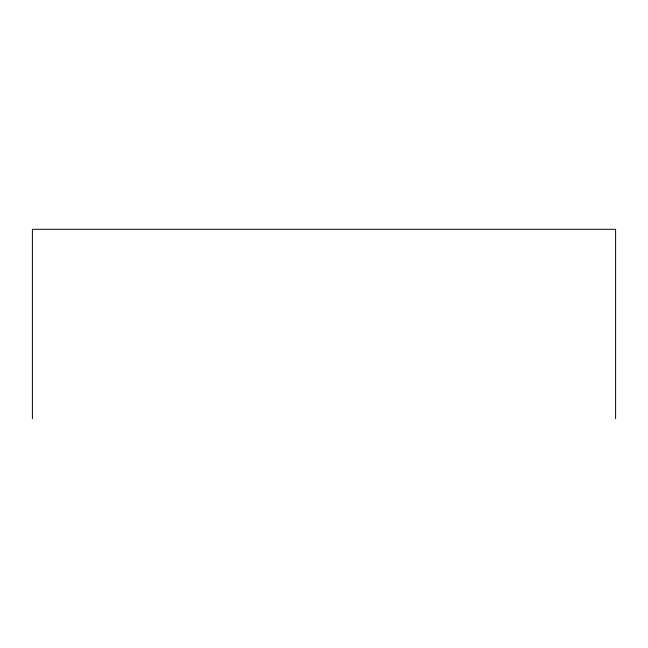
<?xml version="1.0" encoding="UTF-8"?>
<svg xmlns="http://www.w3.org/2000/svg" width="648" height="648" viewBox="0 0 648 648"><rect width="100%" height="100%" fill="white"/><g stroke="black" fill="none" stroke-linecap="round" stroke-linejoin="round"><path stroke-width="0.97" d="M615.6 418.697L615.6 229.303L32.4 229.303L32.4 418.697"/></g></svg>
